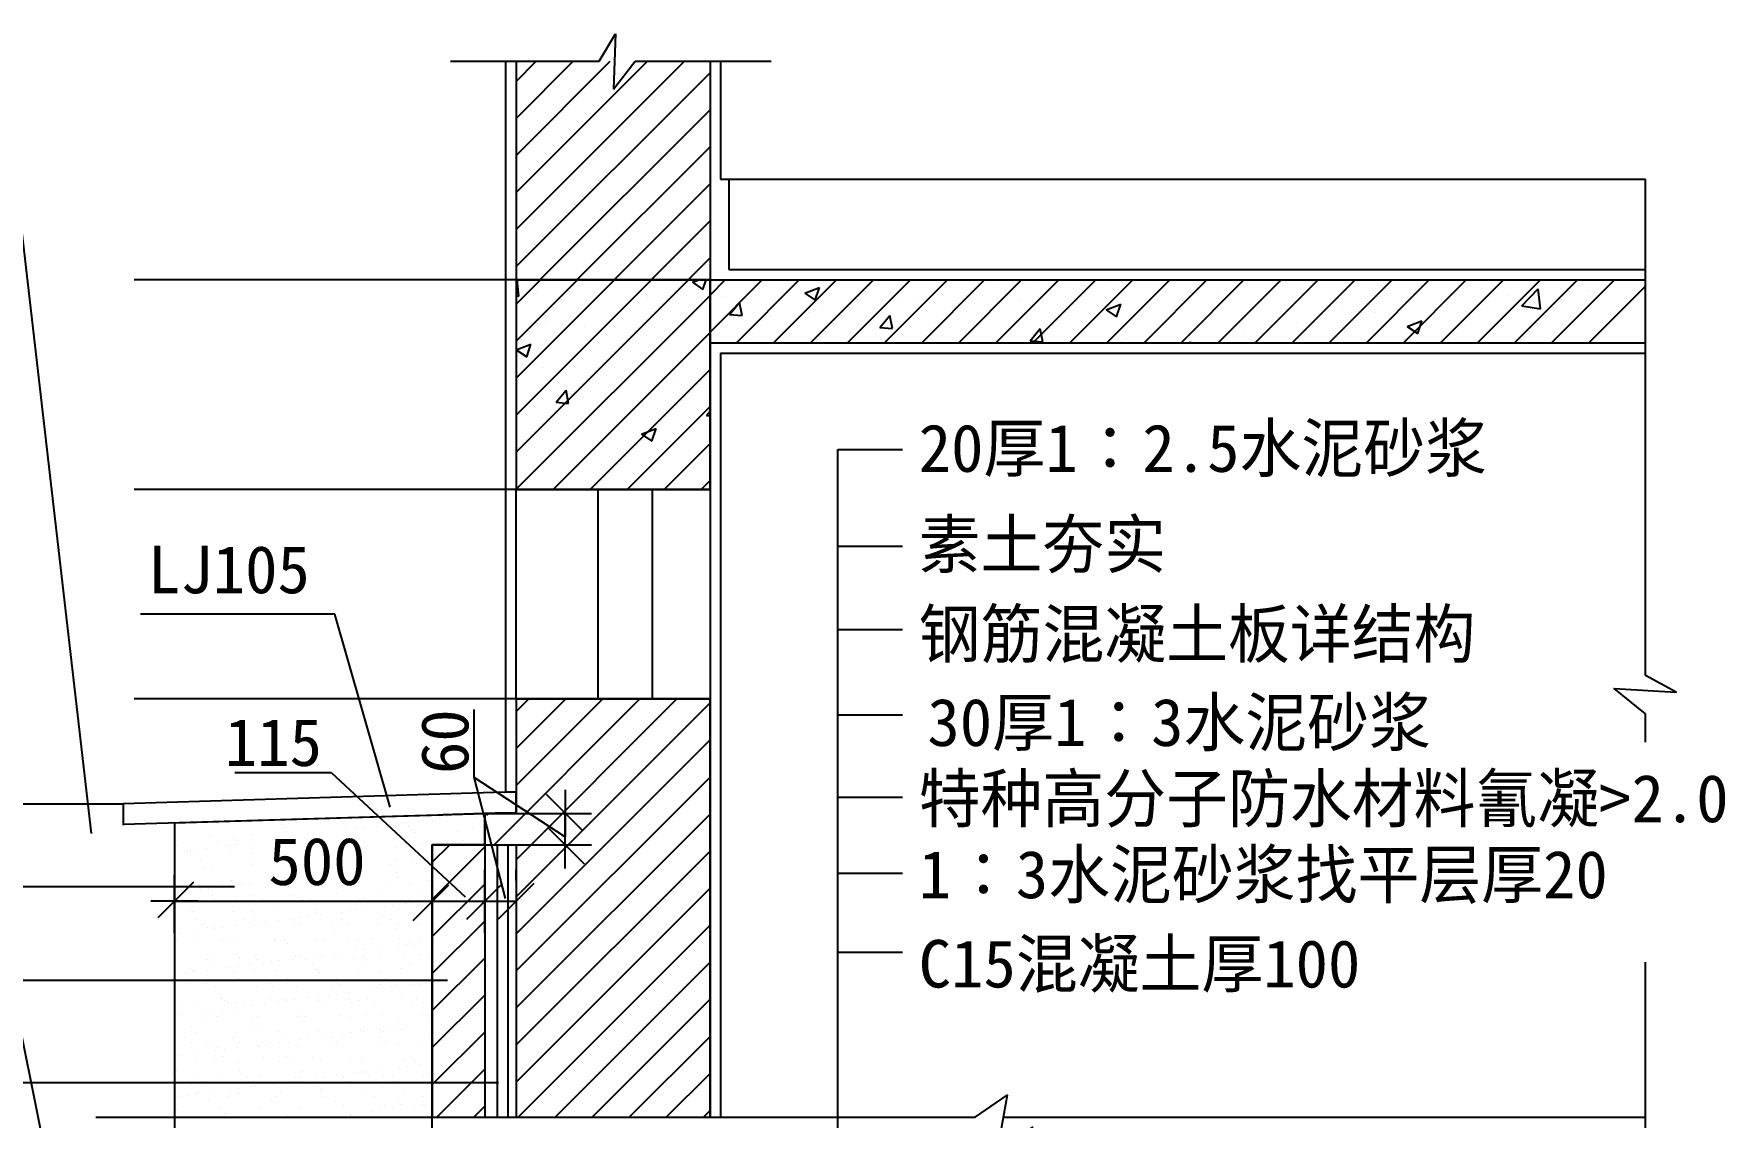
# Model space of a CAD drawing. Header units: metres. Extents: x 2670 to 45747, y -17800 to 38568.
# Drawn here: x 13744 to 29882, y 7635 to 17974 of the extents above; entities that cross this region are included whole.
import ezdxf

# ---------------------------------------------------------------- set-up
doc = ezdxf.new("R2010")
doc.units = ezdxf.units.M
for name, color, linetype in [('AX1', 1, 'Continuous'), ('BD', 2, 'Continuous'), ('MC', 4, 'Continuous'), ('Y', 6, 'Continuous'), ('ZHOU2', 3, 'Continuous')]:
    doc.layers.add(name, color=color, linetype=linetype)

# ---------------------------------------------------------------- blocks, each defined once
blk = doc.blocks.new('DI')
at = {"color": 3}
blk.add_lwpolyline([(-111.81, -111.43), (115.05, 115.43)], dxfattribs=at)
blk = doc.blocks.new('_DIMX')
blk.add_line((-150, 0), (150, 0))
at = {"color": 1}
blk.add_lwpolyline([(-122.18, -121.72), (104.68, 105.14)], dxfattribs=at)

msp = doc.modelspace()

# ---------------------------------------------------------------- linework, layer by layer
for p, q in [((19137.32, 17711.6), (19293.12, 17973.74)), ((19293.12, 17973.74), (19275.8, 17446.28)), ((17719.55, 17711.6), (19137.32, 17711.6)), ((18245.86, 17711.6), (18245.86, 10736.76)), ((18345.86, 16106.05), (19951.41, 17711.6)), ((18345.86, 16459.61), (19597.86, 17711.6)), ((18345.86, 16813.16), (19244.31, 17711.6)), ((18345.86, 17166.71), (18890.75, 17711.6)), ((18345.86, 17520.27), (18537.2, 17711.6)), ((18345.86, 15752.5), (20195.86, 17602.5)), ((19275.8, 17446.28), (19481.59, 17711.6)), ((19481.59, 17711.6), (20777.9, 17711.6)), ((20295.86, 17711.6), (20295.86, 16587.34)), ((18572.9, 15625.98), (20195.86, 17248.94)), ((18926.45, 15625.98), (20195.86, 16895.39)), ((19280.01, 15625.98), (20195.86, 16541.84)), ((20295.86, 16587.34), (29120.41, 16587.34)), ((20374.71, 16587.34), (20374.71, 15725.98)), ((29120.41, 11850.3), (29120.41, 16587.34)), ((19633.56, 15625.98), (20195.86, 16188.28)), ((19987.11, 15625.98), (20195.86, 15834.73)), ((20374.71, 15725.98), (29120.41, 15725.98)), ((18345.86, 13980.89), (19990.95, 15625.98)), ((18345.86, 14334.45), (19637.4, 15625.98)), ((18345.86, 14688), (19283.84, 15625.98)), ((18345.86, 15041.55), (18930.29, 15625.98)), ((18345.86, 15395.11), (18576.74, 15625.98)), ((18372.31, 15469.54), (18354.11, 15625.98)), ((18535.54, 15505.05), (18535.54, 15505.05)), ((20027.61, 15602.28), (20089.35, 15625.98)), ((20027.61, 15602.28), (20127.09, 15535.18)), ((20127.11, 15535.19), (20157.57, 15625.98)), ((20195.86, 15481.18), (20340.67, 15625.98)), ((20195.86, 15127.62), (20694.22, 15625.98)), ((20447.77, 15025.98), (21047.77, 15625.98)), ((20801.33, 15025.98), (21401.33, 15625.98)), ((21100.03, 15499.96), (21240.06, 15553.71)), ((21100.03, 15499.96), (21199.51, 15432.85)), ((21154.88, 15025.98), (21754.88, 15625.98)), ((21199.53, 15432.82), (21240.08, 15553.67)), ((21508.43, 15025.98), (22108.43, 15625.98)), ((21861.99, 15025.98), (22461.99, 15625.98)), ((22215.54, 15025.98), (22815.54, 15625.98)), ((22569.09, 15025.98), (23169.09, 15625.98)), ((22922.65, 15025.98), (23522.65, 15625.98)), ((23180.84, 15594.53), (23180.84, 15594.53)), ((23276.2, 15025.98), (23876.2, 15625.98)), ((23291.17, 15605.85), (23291.17, 15605.85)), ((23629.75, 15025.98), (24229.75, 15625.98)), ((23970.85, 15581.37), (23970.85, 15581.37)), ((23983.31, 15025.98), (24583.31, 15625.98)), ((24317.2, 15624.51), (24317.2, 15624.51)), ((24336.86, 15025.98), (24936.86, 15625.98)), ((24690.41, 15025.98), (25290.41, 15625.98)), ((25038.5, 15536.27), (25038.5, 15536.27)), ((25043.97, 15025.98), (25643.97, 15625.98)), ((25397.52, 15025.98), (25997.52, 15625.98)), ((25751.07, 15025.98), (26351.07, 15625.98)), ((26104.63, 15025.98), (26704.63, 15625.98)), ((26458.18, 15025.98), (27058.18, 15625.98)), ((26811.73, 15025.98), (27411.73, 15625.98)), ((27165.29, 15025.98), (27765.29, 15625.98)), ((27518.84, 15025.98), (28118.84, 15625.98)), ((27872.39, 15025.98), (28472.39, 15625.98)), ((27942.32, 15377.64), (28098.1, 15539.99)), ((28120.21, 15350.01), (28098.12, 15539.95)), ((28225.95, 15025.98), (28825.95, 15625.98)), ((28269.47, 15616.42), (28269.47, 15616.42)), ((28308.2, 15546.79), (28308.2, 15546.79)), ((28579.5, 15025.98), (29120.41, 15566.89)), ((28580.14, 15525.23), (28580.14, 15525.23)), ((18345.86, 13627.34), (20195.86, 15477.34)), ((18345.86, 15473.63), (18372.29, 15469.53)), ((19603.18, 15459.94), (19603.18, 15459.94)), ((20040.19, 15331.43), (20040.19, 15331.43)), ((20338.85, 15463.01), (20338.85, 15463.01)), ((20381.36, 15296.07), (20477.78, 15410.97)), ((20500.92, 15285.57), (20477.8, 15410.94)), ((21270.61, 15339.83), (21270.61, 15339.83)), ((22028.07, 15439.56), (22028.07, 15439.56)), ((22142.07, 15444.58), (22142.07, 15444.58)), ((23150.83, 15424.3), (23150.83, 15424.3)), ((23974.28, 15339.78), (24114.32, 15393.54)), ((23974.28, 15339.78), (24073.77, 15272.68)), ((24073.79, 15272.64), (24114.34, 15393.5)), ((26106.14, 15491.16), (26106.14, 15491.16)), ((26232.38, 15347.56), (26232.38, 15347.56)), ((27173.79, 15446.05), (27173.79, 15446.05)), ((27259.25, 15488.38), (27259.25, 15488.38)), ((27807.52, 15480.88), (27807.52, 15480.88)), ((27942.32, 15377.64), (28120.19, 15350.05)), ((28241.43, 15400.94), (28241.43, 15400.94)), ((18639.66, 15228.2), (18639.66, 15228.2)), ((19001.42, 15181.48), (19001.42, 15181.48)), ((19397.13, 15327.92), (19397.13, 15327.92)), ((20381.36, 15296.07), (20500.9, 15285.61)), ((20769.93, 15273.92), (20769.93, 15273.92)), ((21131.85, 15316.54), (21131.85, 15316.54)), ((21815.88, 15170.56), (21912.3, 15285.47)), ((21815.88, 15170.56), (21935.42, 15160.1)), ((21935.44, 15160.07), (21912.32, 15285.43)), ((21984.46, 15224.09), (21984.46, 15224.09)), ((25193.61, 15197.6), (25193.61, 15197.6)), ((25786.96, 15214.87), (25786.96, 15214.87)), ((26544.42, 15314.59), (26544.42, 15314.59)), ((26848.54, 15179.61), (26988.58, 15233.36)), ((26848.54, 15179.61), (26948.03, 15112.5)), ((26948.05, 15112.46), (26988.6, 15233.32)), ((27413.76, 15325.02), (27413.76, 15325.02)), ((18347.16, 14957.22), (18487.2, 15010.97)), ((18446.66, 14890.13), (18487.22, 15010.99)), ((18698.06, 13625.98), (20195.86, 15123.79)), ((23250.4, 15045.06), (23346.82, 15159.97)), ((23250.4, 15045.06), (23369.94, 15034.6)), ((23369.96, 15034.56), (23346.84, 15159.93)), ((24183.39, 15069.57), (24183.39, 15069.57)), ((24774.22, 15025.98), (24781.34, 15034.46)), ((24782.91, 15025.98), (24781.36, 15034.42)), ((25286.28, 15148.95), (25286.28, 15148.95)), ((26247.39, 15124.81), (26247.39, 15124.81)), ((18347.16, 14957.22), (18446.65, 14890.11)), ((19772.35, 14989.47), (19772.35, 14989.47)), ((20295.86, 14925.98), (20295.86, 7635.32)), ((20295.86, 14925.98), (29120.41, 14925.98)), ((18605.98, 14789.26), (18605.98, 14789.26)), ((18783.58, 14711.97), (18783.58, 14711.97)), ((19051.61, 13625.98), (20195.86, 14770.23)), ((20134.09, 14705.39), (20134.09, 14705.39)), ((18726.5, 14457.29), (18822.91, 14572.2)), ((18846.06, 14446.85), (18822.93, 14572.21)), ((18870.99, 14539.1), (18870.99, 14539.1)), ((19851.23, 14666.86), (19851.23, 14666.86)), ((20015.87, 14665.64), (20015.87, 14665.64)), ((18726.5, 14457.29), (18846.04, 14446.83)), ((18977.1, 14515.69), (18977.1, 14515.69)), ((19405.16, 13625.98), (20195.86, 14416.68)), ((20161.02, 14331.79), (20195.86, 14373.32)), ((19085.21, 14350.13), (19085.21, 14350.13)), ((19540.98, 14151.98), (19681.01, 14205.73)), ((19640.48, 14084.89), (19681.03, 14205.75)), ((20161.02, 14331.79), (20195.86, 14328.74)), ((19540.98, 14151.98), (19640.46, 14084.88)), ((19758.72, 13625.98), (20195.86, 14063.13)), ((19607.95, 13916.57), (19607.95, 13916.57)), ((19991.55, 13999.86), (19991.55, 13999.86)), ((20108.63, 13982.48), (20108.63, 13982.48)), ((18952.78, 13849.9), (18952.78, 13849.9)), ((18394.11, 13689.98), (18394.11, 13689.98)), ((19461.76, 13644.87), (19461.76, 13644.87)), ((19849.03, 13650.22), (19849.03, 13650.22)), ((20112.27, 13625.98), (20195.86, 13709.57)), ((18134.79, 10234.28), (19526.48, 11625.98)), ((18345.86, 10091.81), (19880.04, 11625.98)), ((18345.86, 10798.91), (19172.93, 11625.98)), ((18345.86, 11152.47), (18819.38, 11625.98)), ((18345.86, 11506.02), (18465.82, 11625.98)), ((17943.3, 11524.13), (17943.3, 10879.28)), ((18345.86, 9738.25), (20195.86, 11588.25)), ((29120.41, 11212.98), (29120.41, 11484.88)), ((18345.86, 9384.7), (20195.86, 11234.7)), ((15660.53, 10923.91), (16580.17, 10923.91)), ((16580.17, 10923.91), (17858.54, 9737.63)), ((17943.3, 10879.28), (18814.48, 10309.28)), ((17943.3, 10879.28), (18240.29, 9720.65)), ((18345.86, 9031.15), (20195.86, 10881.15)), ((18345.86, 10739.77), (14595.92, 10626.71)), ((18233.36, 10736.38), (18345.86, 10739.77)), ((18345.86, 10739.77), (18345.86, 10539.68)), ((18345.86, 10539.68), (18345.86, 10739.77)), ((14595.92, 10626.71), (14595.92, 10422.92)), ((18345.86, 10539.68), (14595.92, 10426.62)), ((16098.53, 10474.94), (17645.86, 10521.59)), ((17195.19, 10497.42), (17195.19, 10497.42)), ((17587.83, 10502.43), (17587.83, 10502.43)), ((17616.36, 10492.77), (17616.36, 10492.77)), ((18245.86, 10539.68), (17645.86, 10521.59)), ((17694.43, 10503.05), (17694.43, 10503.05)), ((17800.03, 10516.07), (17800.03, 10516.07)), ((17816.38, 10519.1), (17816.38, 10519.1)), ((17971.54, 10500.59), (17971.54, 10500.59)), ((18045.86, 10534.28), (19064.48, 10534.28)), ((18065.65, 10518.7), (18081.23, 10534.28)), ((18345.86, 8677.59), (20195.86, 10527.59)), ((18814.48, 10535.28), (18814.48, 10536.28)), ((18814.48, 10234.28), (18814.48, 10534.28)), ((15511.96, 10433.33), (15511.96, 10433.33)), ((15820.32, 10331.27), (15820.32, 10331.27)), ((16112.18, 10428.18), (16112.18, 10428.18)), ((16139.83, 10402.84), (16139.83, 10402.84)), ((16146.1, 10461.54), (16146.1, 10461.54)), ((16613.22, 10462.39), (16613.22, 10462.39)), ((16721.24, 10414.91), (16721.24, 10414.91)), ((16790.06, 10482.83), (16790.06, 10482.83)), ((16808.83, 10386.46), (16808.83, 10386.46)), ((16886.9, 10396.73), (16886.9, 10396.73)), ((17008.85, 10412.79), (17008.85, 10412.79)), ((17080.34, 10463.24), (17080.34, 10463.24)), ((17212.59, 10439.61), (17212.59, 10439.61)), ((17290.67, 10449.89), (17290.67, 10449.89)), ((17321.46, 10409.76), (17321.46, 10409.76)), ((17349.11, 10384.42), (17349.11, 10384.42)), ((17385.52, 10347.2), (17385.52, 10347.2)), ((17412.62, 10465.95), (17412.62, 10465.95)), ((17547.47, 10464.09), (17547.47, 10464.09)), ((17790.66, 10361.79), (17790.66, 10361.79)), ((17930.53, 10396.5), (17930.53, 10396.5)), ((18014.59, 10464.94), (18014.59, 10464.94)), ((15105.29, 10229.3), (15105.29, 10229.3)), ((15193.76, 10173.83), (15193.76, 10173.83)), ((15234.3, 10177.88), (15234.3, 10177.88)), ((15271.84, 10184.11), (15271.84, 10184.11)), ((15393.79, 10200.16), (15393.79, 10200.16)), ((15427.68, 10326.26), (15427.68, 10326.26)), ((15509.15, 10270.44), (15509.15, 10270.44)), ((15572.41, 10230.15), (15572.41, 10230.15)), ((15597.53, 10226.99), (15597.53, 10226.99)), ((15618.02, 10176.04), (15618.02, 10176.04)), ((15661.26, 10296.53), (15661.26, 10296.53)), ((15675.6, 10237.26), (15675.6, 10237.26)), ((15688.91, 10271.19), (15688.91, 10271.19)), ((15797.55, 10253.32), (15797.55, 10253.32)), ((17204.64, 10208.4), (17204.64, 10208.4)), ((17377.64, 10273.84), (17377.64, 10273.84)), ((17440.89, 10233.54), (17440.89, 10233.54)), ((17479.61, 10264.84), (17479.61, 10264.84)), ((17545.86, 10067.2), (17712.95, 10234.28)), ((17545.86, 9713.64), (18045.86, 10213.64)), ((17844.76, 10274.69), (17844.76, 10274.69)), ((17908.01, 10234.39), (17908.01, 10234.39)), ((18045.86, 10234.28), (19064.48, 10234.28)), ((18165.95, 10234.28), (18165.95, 7635.32)), ((18265.86, 10234.28), (18265.86, 7635.32)), ((18345.86, 8324.04), (20195.86, 10174.04)), ((18814.48, 10233.28), (18814.48, 10232.28)), ((15210.34, 10164.87), (15210.34, 10164.87)), ((15237.99, 10139.54), (15237.99, 10139.54)), ((15333, 10084.23), (15333, 10084.23)), ((15368.49, 10019.96), (15368.49, 10019.96)), ((15437.13, 10037.24), (15437.13, 10037.24)), ((15800.12, 10085.08), (15800.12, 10085.08)), ((15819.41, 10151.61), (15819.41, 10151.61)), ((15829.77, 10042.25), (15829.77, 10042.25)), ((17147.15, 10042.62), (17147.15, 10042.62)), ((17201.49, 10087.62), (17201.49, 10087.62)), ((17350.89, 10069.45), (17350.89, 10069.45)), ((17394.97, 10058.17), (17394.97, 10058.17)), ((17428.97, 10079.73), (17428.97, 10079.73)), ((15163.18, 9893.98), (15163.18, 9893.98)), ((15226.43, 9853.68), (15226.43, 9853.68)), ((15243.75, 9888.85), (15243.75, 9888.85)), ((15517.78, 9883.15), (15517.78, 9883.15)), ((15545.43, 9857.82), (15545.43, 9857.82)), ((15627.47, 9887.01), (15627.47, 9887.01)), ((15630.3, 9894.83), (15630.3, 9894.83)), ((15693.55, 9854.53), (15693.55, 9854.53)), ((15735.83, 9856.82), (15735.83, 9856.82)), ((15813.9, 9867.1), (15813.9, 9867.1)), ((17094.92, 9857.08), (17094.92, 9857.08)), ((17177.99, 9996.39), (17177.99, 9996.39)), ((17205.63, 9971.05), (17205.63, 9971.05)), ((17214.09, 9919.37), (17214.09, 9919.37)), ((17336.13, 9851.47), (17336.13, 9851.47)), ((17498.78, 9898.22), (17498.78, 9898.22)), ((17545.86, 9360.09), (18045.86, 9860.09)), ((18045.86, 9893.13), (18045.86, 9995.81)), ((18345.86, 9893.13), (18345.86, 9995.81)), ((15094.51, 9726.17), (15094.51, 9726.17)), ((15128.32, 9776.84), (15128.32, 9776.84)), ((15332.06, 9803.66), (15332.06, 9803.66)), ((15410.14, 9813.94), (15410.14, 9813.94)), ((15446.58, 9748.22), (15446.58, 9748.22)), ((15454.15, 9708.61), (15454.15, 9708.61)), ((15532.09, 9830), (15532.09, 9830)), ((15675.93, 9738.24), (15675.93, 9738.24)), ((15839.22, 9753.22), (15839.22, 9753.22)), ((15921.27, 9709.46), (15921.27, 9709.46)), ((16222.93, 9751.38), (16222.93, 9751.38)), ((16276.15, 9733.08), (16276.15, 9733.08)), ((16303.8, 9707.75), (16303.8, 9707.75)), ((16388.39, 9710.31), (16388.39, 9710.31)), ((16628.07, 9765.98), (16628.07, 9765.98)), ((16855.51, 9711.16), (16855.51, 9711.16)), ((16885.21, 9719.82), (16885.21, 9719.82)), ((17020.71, 9770.99), (17020.71, 9770.99)), ((17322.63, 9712.01), (17322.63, 9712.01)), ((17404.42, 9769.15), (17404.42, 9769.15)), ((17485.43, 9714.66), (17485.43, 9714.66)), ((17489.19, 9699.28), (17489.19, 9699.28)), ((17513.08, 9689.33), (17513.08, 9689.33)), ((18046.86, 9695.81), (18344.86, 9695.81)), ((18345.86, 7970.49), (20195.86, 9820.49)), ((15225.01, 9606.59), (15225.01, 9606.59)), ((15253.2, 9599.83), (15253.2, 9599.83)), ((15636.92, 9597.99), (15636.92, 9597.99)), ((15825.23, 9601.43), (15825.23, 9601.43)), ((15852.88, 9576.1), (15852.88, 9576.1)), ((16042.05, 9612.59), (16042.05, 9612.59)), ((16277.89, 9539.81), (16277.89, 9539.81)), ((16355.97, 9550.09), (16355.97, 9550.09)), ((16434.29, 9588.17), (16434.29, 9588.17)), ((16434.69, 9617.59), (16434.69, 9617.59)), ((16477.92, 9566.15), (16477.92, 9566.15)), ((16681.66, 9592.97), (16681.66, 9592.97)), ((16759.73, 9603.25), (16759.73, 9603.25)), ((16818.4, 9615.75), (16818.4, 9615.75)), ((16881.68, 9619.3), (16881.68, 9619.3)), ((17034.51, 9583.01), (17034.51, 9583.01)), ((17062.16, 9557.68), (17062.16, 9557.68)), ((17085.42, 9646.13), (17085.42, 9646.13)), ((17152.81, 9521.76), (17152.81, 9521.76)), ((17163.5, 9656.4), (17163.5, 9656.4)), ((17223.54, 9630.35), (17223.54, 9630.35)), ((17285.45, 9672.46), (17285.45, 9672.46)), ((15144.67, 9390.62), (15144.67, 9390.62)), ((15266.62, 9406.68), (15266.62, 9406.68)), ((15284.32, 9518.36), (15284.32, 9518.36)), ((15347.58, 9478.07), (15347.58, 9478.07)), ((15374.31, 9469.78), (15374.31, 9469.78)), ((15401.96, 9444.45), (15401.96, 9444.45)), ((15456.03, 9459.19), (15456.03, 9459.19)), ((15470.36, 9433.5), (15470.36, 9433.5)), ((15548.44, 9443.78), (15548.44, 9443.78)), ((15670.38, 9459.83), (15670.38, 9459.83)), ((15751.44, 9519.21), (15751.44, 9519.21)), ((15814.7, 9478.92), (15814.7, 9478.92)), ((15848.67, 9464.2), (15848.67, 9464.2)), ((15874.13, 9486.66), (15874.13, 9486.66)), ((15952.2, 9496.93), (15952.2, 9496.93)), ((15983.38, 9456.52), (15983.38, 9456.52)), ((16074.15, 9512.99), (16074.15, 9512.99)), ((16218.56, 9520.06), (16218.56, 9520.06)), ((16232.38, 9462.36), (16232.38, 9462.36)), ((16281.82, 9479.76), (16281.82, 9479.76)), ((16583.59, 9451.36), (16583.59, 9451.36)), ((16611.24, 9426.03), (16611.24, 9426.03)), ((16637.52, 9476.96), (16637.52, 9476.96)), ((16685.69, 9520.91), (16685.69, 9520.91)), ((16748.94, 9480.61), (16748.94, 9480.61)), ((17030.16, 9481.97), (17030.16, 9481.97)), ((17192.66, 9438.1), (17192.66, 9438.1)), ((17216.06, 9481.46), (17216.06, 9481.46)), ((17413.87, 9480.12), (17413.87, 9480.12)), ((17545.86, 9006.54), (18045.86, 9506.54)), ((18364.26, 7635.32), (20195.86, 9466.93)), ((15108.17, 9332.15), (15108.17, 9332.15)), ((15262.65, 9310.81), (15262.65, 9310.81)), ((15532.46, 9324.87), (15532.46, 9324.87)), ((15575.29, 9333), (15575.29, 9333)), ((15646.37, 9308.97), (15646.37, 9308.97)), ((16042.41, 9333.85), (16042.41, 9333.85)), ((16051.5, 9323.56), (16051.5, 9323.56)), ((16132.67, 9319.71), (16132.67, 9319.71)), ((16160.32, 9294.38), (16160.32, 9294.38)), ((16444.14, 9328.57), (16444.14, 9328.57)), ((16509.53, 9334.69), (16509.53, 9334.69)), ((16741.74, 9306.45), (16741.74, 9306.45)), ((16819.96, 9222.8), (16819.96, 9222.8)), ((16827.85, 9326.73), (16827.85, 9326.73)), ((16898.03, 9233.08), (16898.03, 9233.08)), ((16976.66, 9335.54), (16976.66, 9335.54)), ((17019.98, 9249.14), (17019.98, 9249.14)), ((17223.72, 9275.96), (17223.72, 9275.96)), ((17232.99, 9341.33), (17232.99, 9341.33)), ((17301.8, 9286.24), (17301.8, 9286.24)), ((17341.96, 9301.29), (17341.96, 9301.29)), ((17369.6, 9275.96), (17369.6, 9275.96)), ((17423.75, 9302.29), (17423.75, 9302.29)), ((17443.78, 9336.39), (17443.78, 9336.39)), ((15230.84, 9056.41), (15230.84, 9056.41)), ((15405.47, 9142.75), (15405.47, 9142.75)), ((15465.48, 9170.17), (15465.48, 9170.17)), ((15468.72, 9102.45), (15468.72, 9102.45)), ((15608.66, 9063.33), (15608.66, 9063.33)), ((15681.76, 9188.06), (15681.76, 9188.06)), ((15686.74, 9073.61), (15686.74, 9073.61)), ((15709.4, 9162.72), (15709.4, 9162.72)), ((15808.68, 9089.67), (15808.68, 9089.67)), ((15839.9, 9043.15), (15839.9, 9043.15)), ((15858.12, 9175.18), (15858.12, 9175.18)), ((15872.59, 9143.6), (15872.59, 9143.6)), ((15935.84, 9103.3), (15935.84, 9103.3)), ((16012.43, 9116.49), (16012.43, 9116.49)), ((16090.5, 9126.77), (16090.5, 9126.77)), ((16212.45, 9142.82), (16212.45, 9142.82)), ((16241.83, 9173.34), (16241.83, 9173.34)), ((16290.82, 9174.8), (16290.82, 9174.8)), ((16339.71, 9144.45), (16339.71, 9144.45)), ((16402.96, 9104.15), (16402.96, 9104.15)), ((16416.19, 9169.65), (16416.19, 9169.65)), ((16440.12, 9037.99), (16440.12, 9037.99)), ((16453.59, 9039.55), (16453.59, 9039.55)), ((16494.27, 9179.93), (16494.27, 9179.93)), ((16616.22, 9195.98), (16616.22, 9195.98)), ((16646.97, 9187.93), (16646.97, 9187.93)), ((16806.83, 9145.3), (16806.83, 9145.3)), ((16837.3, 9037.71), (16837.3, 9037.71)), ((16870.08, 9105), (16870.08, 9105)), ((16891.04, 9169.64), (16891.04, 9169.64)), ((16918.69, 9144.31), (16918.69, 9144.31)), ((17039.61, 9192.94), (17039.61, 9192.94)), ((17242.43, 9052.3), (17242.43, 9052.3)), ((17273.95, 9146.14), (17273.95, 9146.14)), ((17337.21, 9105.85), (17337.21, 9105.85)), ((17423.32, 9191.1), (17423.32, 9191.1)), ((17500.1, 9156.38), (17500.1, 9156.38)), ((17545.86, 8652.98), (18045.86, 9152.98)), ((18717.81, 7635.32), (20195.86, 9113.38)), ((29120.41, 1659.27), (29120.41, 9113.42)), ((15204.89, 9010.18), (15204.89, 9010.18)), ((15229.31, 8956.53), (15229.31, 8956.53)), ((15258.48, 9031.07), (15258.48, 9031.07)), ((15272.1, 9021.78), (15272.1, 9021.78)), ((15282.97, 9020.46), (15282.97, 9020.46)), ((15388.98, 8911.49), (15388.98, 8911.49)), ((15404.92, 9036.51), (15404.92, 9036.51)), ((15474.93, 8881.15), (15474.93, 8881.15)), ((15655.81, 9019.94), (15655.81, 9019.94)), ((15696.44, 8957.38), (15696.44, 8957.38)), ((15867.57, 8886.15), (15867.57, 8886.15)), ((15989.2, 8906.34), (15989.2, 8906.34)), ((16016.85, 8881), (16016.85, 8881)), ((16060.95, 9034.54), (16060.95, 9034.54)), ((16163.56, 8958.23), (16163.56, 8958.23)), ((16251.28, 8884.31), (16251.28, 8884.31)), ((16467.77, 9012.65), (16467.77, 9012.65)), ((16598.26, 8893.08), (16598.26, 8893.08)), ((16630.68, 8959.08), (16630.68, 8959.08)), ((16656.42, 8898.91), (16656.42, 8898.91)), ((17049.05, 8903.92), (17049.05, 8903.92)), ((17049.18, 9024.73), (17049.18, 9024.73)), ((17097.8, 8959.93), (17097.8, 8959.93)), ((17158.28, 8878.97), (17158.28, 8878.97)), ((17198.48, 8887.92), (17198.48, 8887.92)), ((17362.02, 8905.8), (17362.02, 8905.8)), ((17432.77, 8902.08), (17432.77, 8902.08)), ((17440.1, 8916.07), (17440.1, 8916.07)), ((15122.74, 8725.99), (15122.74, 8725.99)), ((15281.55, 8732.76), (15281.55, 8732.76)), ((15526.61, 8767.13), (15526.61, 8767.13)), ((15538.28, 8774.69), (15538.28, 8774.69)), ((15565.93, 8749.35), (15565.93, 8749.35)), ((15589.86, 8726.84), (15589.86, 8726.84)), ((15665.26, 8730.92), (15665.26, 8730.92)), ((15946.98, 8719.5), (15946.98, 8719.5)), ((15993.73, 8767.98), (15993.73, 8767.98)), ((16056.99, 8727.69), (16056.99, 8727.69)), ((16070.4, 8745.52), (16070.4, 8745.52)), ((16147.35, 8761.42), (16147.35, 8761.42)), ((16150.73, 8746.33), (16150.73, 8746.33)), ((16228.8, 8756.6), (16228.8, 8756.6)), ((16350.75, 8772.66), (16350.75, 8772.66)), ((16460.85, 8768.83), (16460.85, 8768.83)), ((16463.04, 8750.52), (16463.04, 8750.52)), ((16524.11, 8728.53), (16524.11, 8728.53)), ((16554.49, 8799.48), (16554.49, 8799.48)), ((16632.57, 8809.76), (16632.57, 8809.76)), ((16747.56, 8756.27), (16747.56, 8756.27)), ((16754.52, 8825.82), (16754.52, 8825.82)), ((16775.21, 8730.93), (16775.21, 8730.93)), ((16846.75, 8748.68), (16846.75, 8748.68)), ((16927.97, 8769.68), (16927.97, 8769.68)), ((16958.26, 8852.64), (16958.26, 8852.64)), ((16991.23, 8729.38), (16991.23, 8729.38)), ((17036.33, 8862.92), (17036.33, 8862.92)), ((17226.13, 8862.58), (17226.13, 8862.58)), ((17251.88, 8763.28), (17251.88, 8763.28)), ((17356.63, 8743.01), (17356.63, 8743.01)), ((17395.09, 8770.53), (17395.09, 8770.53)), ((17458.35, 8730.23), (17458.35, 8730.23)), ((17545.86, 8299.43), (18045.86, 8799.43)), ((19071.36, 7635.32), (20195.86, 8759.83)), ((15087.36, 8643.04), (15087.36, 8643.04)), ((15115.01, 8617.7), (15115.01, 8617.7)), ((15139.45, 8613.19), (15139.45, 8613.19)), ((15343.19, 8640.01), (15343.19, 8640.01)), ((15350.46, 8580.92), (15350.46, 8580.92)), ((15421.27, 8650.29), (15421.27, 8650.29)), ((15484.38, 8592.12), (15484.38, 8592.12)), ((15543.22, 8666.35), (15543.22, 8666.35)), ((15696.43, 8629.77), (15696.43, 8629.77)), ((15746.96, 8693.17), (15746.96, 8693.17)), ((15817.58, 8581.77), (15817.58, 8581.77)), ((15825.04, 8703.45), (15825.04, 8703.45)), ((15877.02, 8597.13), (15877.02, 8597.13)), ((16260.73, 8595.29), (16260.73, 8595.29)), ((16284.7, 8582.61), (16284.7, 8582.61)), ((16296.64, 8624.62), (16296.64, 8624.62)), ((16324.29, 8599.28), (16324.29, 8599.28)), ((16665.86, 8609.89), (16665.86, 8609.89)), ((16751.82, 8583.46), (16751.82, 8583.46)), ((16905.71, 8611.35), (16905.71, 8611.35)), ((17058.5, 8614.89), (17058.5, 8614.89)), ((17218.94, 8584.31), (17218.94, 8584.31)), ((17442.22, 8613.05), (17442.22, 8613.05)), ((17505.93, 8606.2), (17505.93, 8606.2)), ((17533.57, 8580.86), (17533.57, 8580.86)), ((15245.51, 8498.12), (15245.51, 8498.12)), ((15291, 8443.74), (15291, 8443.74)), ((15674.71, 8441.9), (15674.71, 8441.9)), ((15845.73, 8492.97), (15845.73, 8492.97)), ((15873.37, 8467.63), (15873.37, 8467.63)), ((16079.85, 8456.49), (16079.85, 8456.49)), ((16114.88, 8392.37), (16114.88, 8392.37)), ((16454.79, 8479.7), (16454.79, 8479.7)), ((16472.48, 8461.5), (16472.48, 8461.5)), ((16489.05, 8402.49), (16489.05, 8402.49)), ((16582, 8393.22), (16582, 8393.22)), ((16692.79, 8429.32), (16692.79, 8429.32)), ((16770.87, 8439.6), (16770.87, 8439.6)), ((16856.2, 8459.66), (16856.2, 8459.66)), ((16892.81, 8455.65), (16892.81, 8455.65)), ((17049.12, 8394.07), (17049.12, 8394.07)), ((17055.01, 8474.55), (17055.01, 8474.55)), ((17082.66, 8449.21), (17082.66, 8449.21)), ((17096.56, 8482.47), (17096.56, 8482.47)), ((17174.63, 8492.75), (17174.63, 8492.75)), ((17261.33, 8474.26), (17261.33, 8474.26)), ((17296.58, 8508.81), (17296.58, 8508.81)), ((17500.32, 8535.63), (17500.32, 8535.63)), ((17516.24, 8394.91), (17516.24, 8394.91)), ((17561.87, 7961.88), (18045.86, 8445.88)), ((19424.92, 7635.32), (20195.86, 8406.27)), ((15088.69, 8288.5), (15088.69, 8288.5)), ((15180.63, 8390.67), (15180.63, 8390.67)), ((15243.89, 8350.37), (15243.89, 8350.37)), ((15277.75, 8243.02), (15277.75, 8243.02)), ((15394.81, 8361.31), (15394.81, 8361.31)), ((15422.45, 8335.98), (15422.45, 8335.98)), ((15481.49, 8269.85), (15481.49, 8269.85)), ((15493.83, 8303.1), (15493.83, 8303.1)), ((15559.57, 8280.13), (15559.57, 8280.13)), ((15647.75, 8391.52), (15647.75, 8391.52)), ((15681.52, 8296.18), (15681.52, 8296.18)), ((15711.01, 8351.22), (15711.01, 8351.22)), ((15885.26, 8323), (15885.26, 8323)), ((15886.47, 8308.11), (15886.47, 8308.11)), ((15963.34, 8333.28), (15963.34, 8333.28)), ((16003.87, 8348.05), (16003.87, 8348.05)), ((16085.28, 8349.34), (16085.28, 8349.34)), ((16178.13, 8352.07), (16178.13, 8352.07)), ((16270.18, 8306.27), (16270.18, 8306.27)), ((16289.03, 8376.16), (16289.03, 8376.16)), ((16367.1, 8386.44), (16367.1, 8386.44)), ((16604.09, 8342.9), (16604.09, 8342.9)), ((16631.74, 8317.56), (16631.74, 8317.56)), ((16645.25, 8352.92), (16645.25, 8352.92)), ((16675.31, 8320.86), (16675.31, 8320.86)), ((17067.95, 8325.87), (17067.95, 8325.87)), ((17112.37, 8353.77), (17112.37, 8353.77)), ((17213.15, 8329.63), (17213.15, 8329.63)), ((17451.67, 8324.03), (17451.67, 8324.03)), ((15102.03, 8084.75), (15102.03, 8084.75)), ((15155.8, 8226.97), (15155.8, 8226.97)), ((15300.45, 8154.71), (15300.45, 8154.71)), ((15471.6, 8205.3), (15471.6, 8205.3)), ((15552.95, 8216.4), (15552.95, 8216.4)), ((15684.16, 8152.87), (15684.16, 8152.87)), ((15702.25, 8079.59), (15702.25, 8079.59)), ((15938.72, 8206.15), (15938.72, 8206.15)), ((16089.3, 8167.47), (16089.3, 8167.47)), ((16153.17, 8211.24), (16153.17, 8211.24)), ((16180.82, 8185.91), (16180.82, 8185.91)), ((16405.85, 8207), (16405.85, 8207)), ((16481.93, 8172.48), (16481.93, 8172.48)), ((16762.24, 8197.98), (16762.24, 8197.98)), ((16865.65, 8170.64), (16865.65, 8170.64)), ((16872.97, 8207.85), (16872.97, 8207.85)), ((16909.17, 8069.43), (16909.17, 8069.43)), ((17031.11, 8085.49), (17031.11, 8085.49)), ((17234.86, 8112.31), (17234.86, 8112.31)), ((17270.78, 8185.23), (17270.78, 8185.23)), ((17312.93, 8122.59), (17312.93, 8122.59)), ((17340.09, 8208.7), (17340.09, 8208.7)), ((17362.45, 8192.83), (17362.45, 8192.83)), ((17390.1, 8167.49), (17390.1, 8167.49)), ((17434.88, 8138.64), (17434.88, 8138.64)), ((17915.42, 7961.88), (18045.86, 8092.32)), ((15098.14, 7999.48), (15098.14, 7999.48)), ((15251.33, 7947.94), (15251.33, 7947.94)), ((15278.98, 7922.61), (15278.98, 7922.61)), ((15301.78, 8015.05), (15301.78, 8015.05)), ((15365.03, 7974.76), (15365.03, 7974.76)), ((15503.28, 8014.07), (15503.28, 8014.07)), ((15697.87, 7909.96), (15697.87, 7909.96)), ((15729.9, 8054.26), (15729.9, 8054.26)), ((15768.9, 8015.9), (15768.9, 8015.9)), ((15819.82, 7926.01), (15819.82, 7926.01)), ((15832.15, 7975.61), (15832.15, 7975.61)), ((15860.4, 7934.68), (15860.4, 7934.68)), ((15895.92, 8019.08), (15895.92, 8019.08)), ((16023.56, 7952.84), (16023.56, 7952.84)), ((16101.63, 7963.12), (16101.63, 7963.12)), ((16223.58, 7979.17), (16223.58, 7979.17)), ((16236.02, 8016.75), (16236.02, 8016.75)), ((16279.63, 8017.24), (16279.63, 8017.24)), ((16299.27, 7976.45), (16299.27, 7976.45)), ((16311.32, 8066.33), (16311.32, 8066.33)), ((16427.32, 8005.99), (16427.32, 8005.99)), ((16460.61, 7929.52), (16460.61, 7929.52)), ((16505.4, 8016.27), (16505.4, 8016.27)), ((16627.35, 8032.33), (16627.35, 8032.33)), ((16684.76, 8031.84), (16684.76, 8031.84)), ((16703.14, 8017.6), (16703.14, 8017.6)), ((16766.4, 7977.3), (16766.4, 7977.3)), ((16831.09, 8059.15), (16831.09, 8059.15)), ((16911.53, 8061.17), (16911.53, 8061.17)), ((16939.18, 8035.84), (16939.18, 8035.84)), ((17069.68, 7916.26), (17069.68, 7916.26)), ((17077.4, 8036.85), (17077.4, 8036.85)), ((17170.26, 8018.45), (17170.26, 8018.45)), ((17233.52, 7978.15), (17233.52, 7978.15)), ((17461.11, 8035.01), (17461.11, 8035.01)), ((17520.6, 8047.91), (17520.6, 8047.91)), ((17545.86, 7945.88), (17561.87, 7961.88)), ((17588.86, 7635.32), (17915.42, 7961.88)), ((19778.47, 7635.32), (20195.86, 8052.72)), ((15125.63, 7828.84), (15125.63, 7828.84)), ((15216.03, 7846.52), (15216.03, 7846.52)), ((15294.1, 7856.8), (15294.1, 7856.8)), ((15309.9, 7865.69), (15309.9, 7865.69)), ((15409.48, 7803.03), (15409.48, 7803.03)), ((15416.05, 7872.86), (15416.05, 7872.86)), ((15592.75, 7829.69), (15592.75, 7829.69)), ((15619.79, 7899.68), (15619.79, 7899.68)), ((15693.61, 7863.85), (15693.61, 7863.85)), ((16009.7, 7797.87), (16009.7, 7797.87)), ((16037.34, 7772.54), (16037.34, 7772.54)), ((16059.87, 7830.53), (16059.87, 7830.53)), ((16098.74, 7878.45), (16098.74, 7878.45)), ((16488.26, 7904.19), (16488.26, 7904.19)), ((16491.38, 7883.45), (16491.38, 7883.45)), ((16526.99, 7831.38), (16526.99, 7831.38)), ((16618.76, 7784.61), (16618.76, 7784.61)), ((16875.1, 7881.61), (16875.1, 7881.61)), ((16994.11, 7832.23), (16994.11, 7832.23)), ((17086.85, 7747.82), (17086.85, 7747.82)), ((17218.98, 7779.45), (17218.98, 7779.45)), ((17246.63, 7754.12), (17246.63, 7754.12)), ((17280.23, 7896.21), (17280.23, 7896.21)), ((17451.23, 7752.42), (17451.23, 7752.42)), ((17461.23, 7833.08), (17461.23, 7833.08)), ((14335, 7635.32), (22724.3, 7635.32)), ((15107.59, 7710.46), (15107.59, 7710.46)), ((15422.92, 7639.44), (15422.92, 7639.44)), ((15512.73, 7725.05), (15512.73, 7725.05)), ((15558.78, 7666.22), (15558.78, 7666.22)), ((15586.42, 7640.89), (15586.42, 7640.89)), ((15890.04, 7640.29), (15890.04, 7640.29)), ((15905.36, 7730.06), (15905.36, 7730.06)), ((16167.84, 7652.96), (16167.84, 7652.96)), ((16289.08, 7728.22), (16289.08, 7728.22)), ((16357.16, 7641.14), (16357.16, 7641.14)), ((16565.62, 7635.83), (16565.62, 7635.83)), ((16643.7, 7646.11), (16643.7, 7646.11)), ((16694.21, 7742.82), (16694.21, 7742.82)), ((16765.65, 7662.16), (16765.65, 7662.16)), ((16768.06, 7647.8), (16768.06, 7647.8)), ((16824.29, 7641.99), (16824.29, 7641.99)), ((16969.39, 7688.99), (16969.39, 7688.99)), ((17047.47, 7699.27), (17047.47, 7699.27)), ((17169.41, 7715.32), (17169.41, 7715.32)), ((17291.41, 7642.83), (17291.41, 7642.83)), ((17373.16, 7742.14), (17373.16, 7742.14)), ((17470.56, 7745.98), (17470.56, 7745.98)), ((17942.42, 7635.32), (18045.86, 7738.77)), ((20132.02, 7635.32), (20195.86, 7699.17)), ((22993.51, 7635.32), (29120.41, 7635.32))]:
    msp.add_line(p, q)
for points in [[(29120.41, 11484.88), (28822.84, 11725), (29414.67, 11690.66), (29120.41, 11850.3)], [(22724.3, 7635.32), (23030.28, 7843.57), (22936.3, 7311.38), (23279.72, 7543.87)]]:
    msp.add_lwpolyline(points)
at = {"layer": 'AX1'}
for p, q in [((18345.86, 15625.98), (14700.39, 15625.98)), ((20195.86, 13625.98), (14700.39, 13625.98)), ((20195.86, 11625.98), (14700.39, 11625.98))]:
    msp.add_line(p, q, dxfattribs=at)
at = {"layer": 'BD'}
for p, q in [((18345.86, 17711.6), (18345.86, 13625.98)), ((20195.86, 17711.6), (20195.86, 13625.98)), ((18345.86, 15625.98), (29120.41, 15625.98)), ((20195.86, 15025.98), (29120.41, 15025.98)), ((18345.86, 13625.98), (20195.86, 13625.98)), ((18345.86, 11625.98), (18345.86, 10534.28)), ((18345.86, 11625.98), (20195.86, 11625.98)), ((20195.86, 11625.98), (20195.86, 7635.32)), ((12661.35, 10625.98), (14595.92, 10625.98)), ((18045.86, 10534.28), (18045.86, 10234.28)), ((18345.86, 10534.28), (18045.86, 10534.28)), ((18045.86, 10234.28), (17545.86, 10234.28)), ((17545.86, 10234.28), (17545.86, 7635.32)), ((18045.86, 10234.28), (18345.86, 10234.28)), ((18045.86, 10234.28), (18045.86, 7635.32)), ((18345.86, 10234.28), (18345.86, 7635.32))]:
    msp.add_line(p, q, dxfattribs=at)
for points in [[(18345.86, 13625.98), (20195.86, 13625.98), (20195.86, 15625.98), (18345.86, 15625.98)], [(18345.86, 7635.32), (20195.86, 7635.32), (20195.86, 11625.98), (18345.86, 11625.98), (18345.86, 10534.28), (18045.86, 10533.65), (18045.86, 10234.28), (18345.86, 10234.28)]]:
    msp.add_lwpolyline(points, close=True, dxfattribs=at)
at = {"layer": 'MC'}
for p, q in [((13619.82, 16156.52), (14291.5, 10341.21)), ((21416.21, 14006.07), (22031.51, 14006.07)), ((21416.21, 2547.3), (21416.21, 14006.07)), ((18345.86, 11625.98), (18345.86, 13625.98)), ((19125.02, 13625.98), (19125.02, 11625.98)), ((19644.22, 13625.98), (19644.22, 11625.98)), ((20195.86, 13625.98), (20195.86, 11625.98)), ((21416.21, 13083.01), (22031.51, 13083.01)), ((21416.21, 12289.58), (22031.51, 12289.58)), ((21416.21, 11474.95), (22031.51, 11474.95)), ((21416.21, 10689.55), (22031.51, 10689.55)), ((21416.21, 9963.41), (22031.51, 9963.41)), ((12133.74, 9835.7), (15659.2, 9835.7)), ((21416.21, 9210.68), (22031.51, 9210.68)), ((17691.52, 8939), (11753.81, 8939)), ((18176.1, 7961.88), (11578.6, 7961.88))]:
    msp.add_line(p, q, dxfattribs=at)
at = {"layer": 'Y'}
msp.add_lwpolyline([(18045.86, 5496.9), (17545.86, 5496.9), (17545.86, 10234.28), (18045.86, 10234.28), (18045.86, 10530.64), (15085.47, 10441.38), (15085.47, 5496.9), (14370.05, 5496.9), (14370.05, 3955.46), (18045.86, 5040.99)], close=True, dxfattribs=at)
at = {"layer": 'ZHOU2'}
for p, q in [((16616.28, 12436.52), (14762.4, 12436.52)), ((17143.28, 10593.52), (16616.28, 12436.52)), ((15085.47, 9393.13), (15085.47, 9945.81)), ((15085.47, 9893.13), (15085.47, 9205.48)), ((17545.86, 9393.13), (17545.86, 9945.81)), ((17545.86, 9393.13), (17545.86, 9945.81)), ((18045.86, 9393.13), (18045.86, 9945.81)), ((15086.47, 9695.81), (17544.86, 9695.81)), ((17544.86, 9695.81), (17543.86, 9695.81)), ((17545.86, 9695.81), (18045.86, 9695.81)), ((18046.86, 9695.81), (18047.86, 9695.81)), ((14568.44, 3752.03), (13524.38, 8939))]:
    msp.add_line(p, q, dxfattribs=at)

# ---------------------------------------------------------------- block references
at = {"xscale": 1.5, "yscale": 1.5, "zscale": 1.5}
for name, p, rotation in [('_DIMX', (18814.48, 10534.28), 270), ('_DIMX', (18814.48, 10234.28), 90), ('DI', (18045.86, 9695.81), 180)]:
    msp.add_blockref(name, p, dxfattribs=dict(at, rotation=rotation))
msp.add_blockref('DI', (18345.86, 9695.81), dxfattribs=at)
at = {"layer": 'ZHOU2', "xscale": 1.5, "yscale": 1.5, "zscale": 1.5, "rotation": 180}
msp.add_blockref('_DIMX', (15085.47, 9695.81), dxfattribs=at)
at = {"layer": 'ZHOU2', "xscale": 1.5, "yscale": 1.5, "zscale": 1.5}
msp.add_blockref('_DIMX', (17545.86, 9695.81), dxfattribs=at)

# ---------------------------------------------------------------- texts
for s, p in [('LJ105', (14833.4, 12634.72)), ('115', (15566.88, 10985.83)), ('500', (15982.72, 9850.15))]:
    msp.add_text(s, height=454).set_placement(p)
msp.add_text('60', height=454, rotation=90).set_placement((17890.61, 10909.77))
at = {"layer": 'MC'}
for s, p in [('20厚1∶2.5水泥砂浆', (22186.94, 13793.29)), ('素土夯实', (22186.94, 12875.07)), ('钢筋混凝土板详结构', (22186.94, 12020.39)), ('30厚1∶3水泥砂浆', (22269.83, 11176.81)), ('特种高分子防水材料氰凝>2.0', (22186.94, 10449.9)), ('1∶3水泥砂浆找平层厚20', (22186.94, 9724.65)), ('C15混凝土厚100', (22186.94, 8872.53))]:
    msp.add_text(s, height=454, dxfattribs=at).set_placement(p)

doc.saveas('drawing.dxf')
